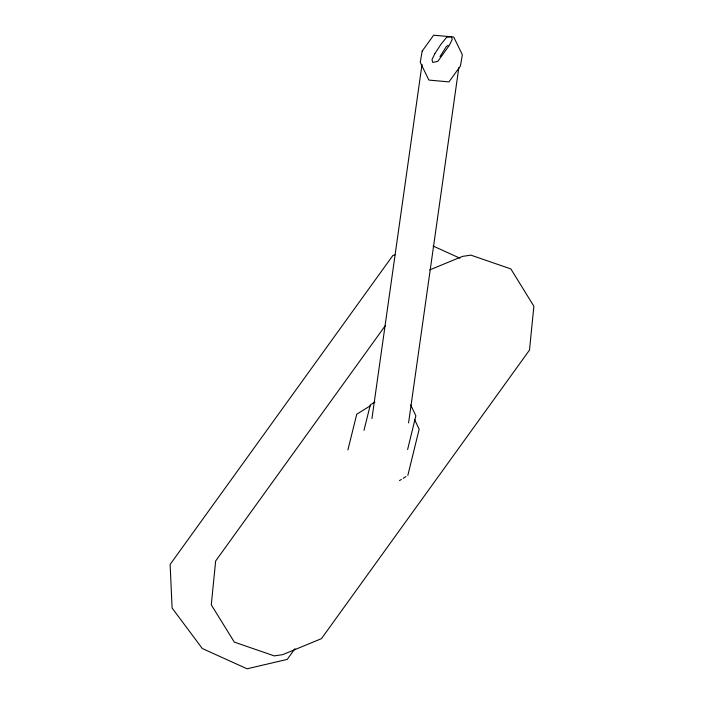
<?xml version="1.0" encoding="UTF-8"?>
<svg xmlns="http://www.w3.org/2000/svg" width="704" height="704" viewBox="0 0 704 704"><rect width="100%" height="100%" fill="white"/><g stroke="black" fill="none" stroke-linecap="round" stroke-linejoin="round"><path stroke-width="1.06" d="M371.941 418.59L422.022 64.407M408.566 422.937L458.814 67.663M347.89 449.935L356.761 414.216L370.674 405.548M363.994 430.32L370.322 404.879L374.898 402.028M407.607 449.539L415.87 415.818L410.714 404.958M407.836 475.394L419.162 429.202L414.462 419.32M439.991 56.593L446.345 46.57L448.105 45.338M385.194 325.811L215.662 560.974L211.288 604.824L234.318 642.11L274.287 655.899L282.682 654.641L321.438 638.669L529.505 350.064L533.878 306.205L510.849 268.919L470.879 255.13L462.484 256.397L429.686 269.914M294.95 648.71L287.241 659.393L247.051 668.8L202.294 648.516L172.102 608.036L170.122 564.441L392.894 255.438L395.006 254.936M399.494 480.594L401.342 479.442M403.198 478.289L405.979 476.546M433.083 246.022L459.941 258.192M422.171 51.11L420.262 62.357L428.886 80.08L448.976 81.893L460.451 65.991L462.352 54.736L453.728 37.013L433.638 35.2L422.171 51.11M434.79 53.724L431.983 59.664L432.81 62.445L437.826 61.336L449.319 45.39L452.232 39.415L451.405 36.652L446.538 37.426L440.854 44.458L434.79 53.724"/></g></svg>
